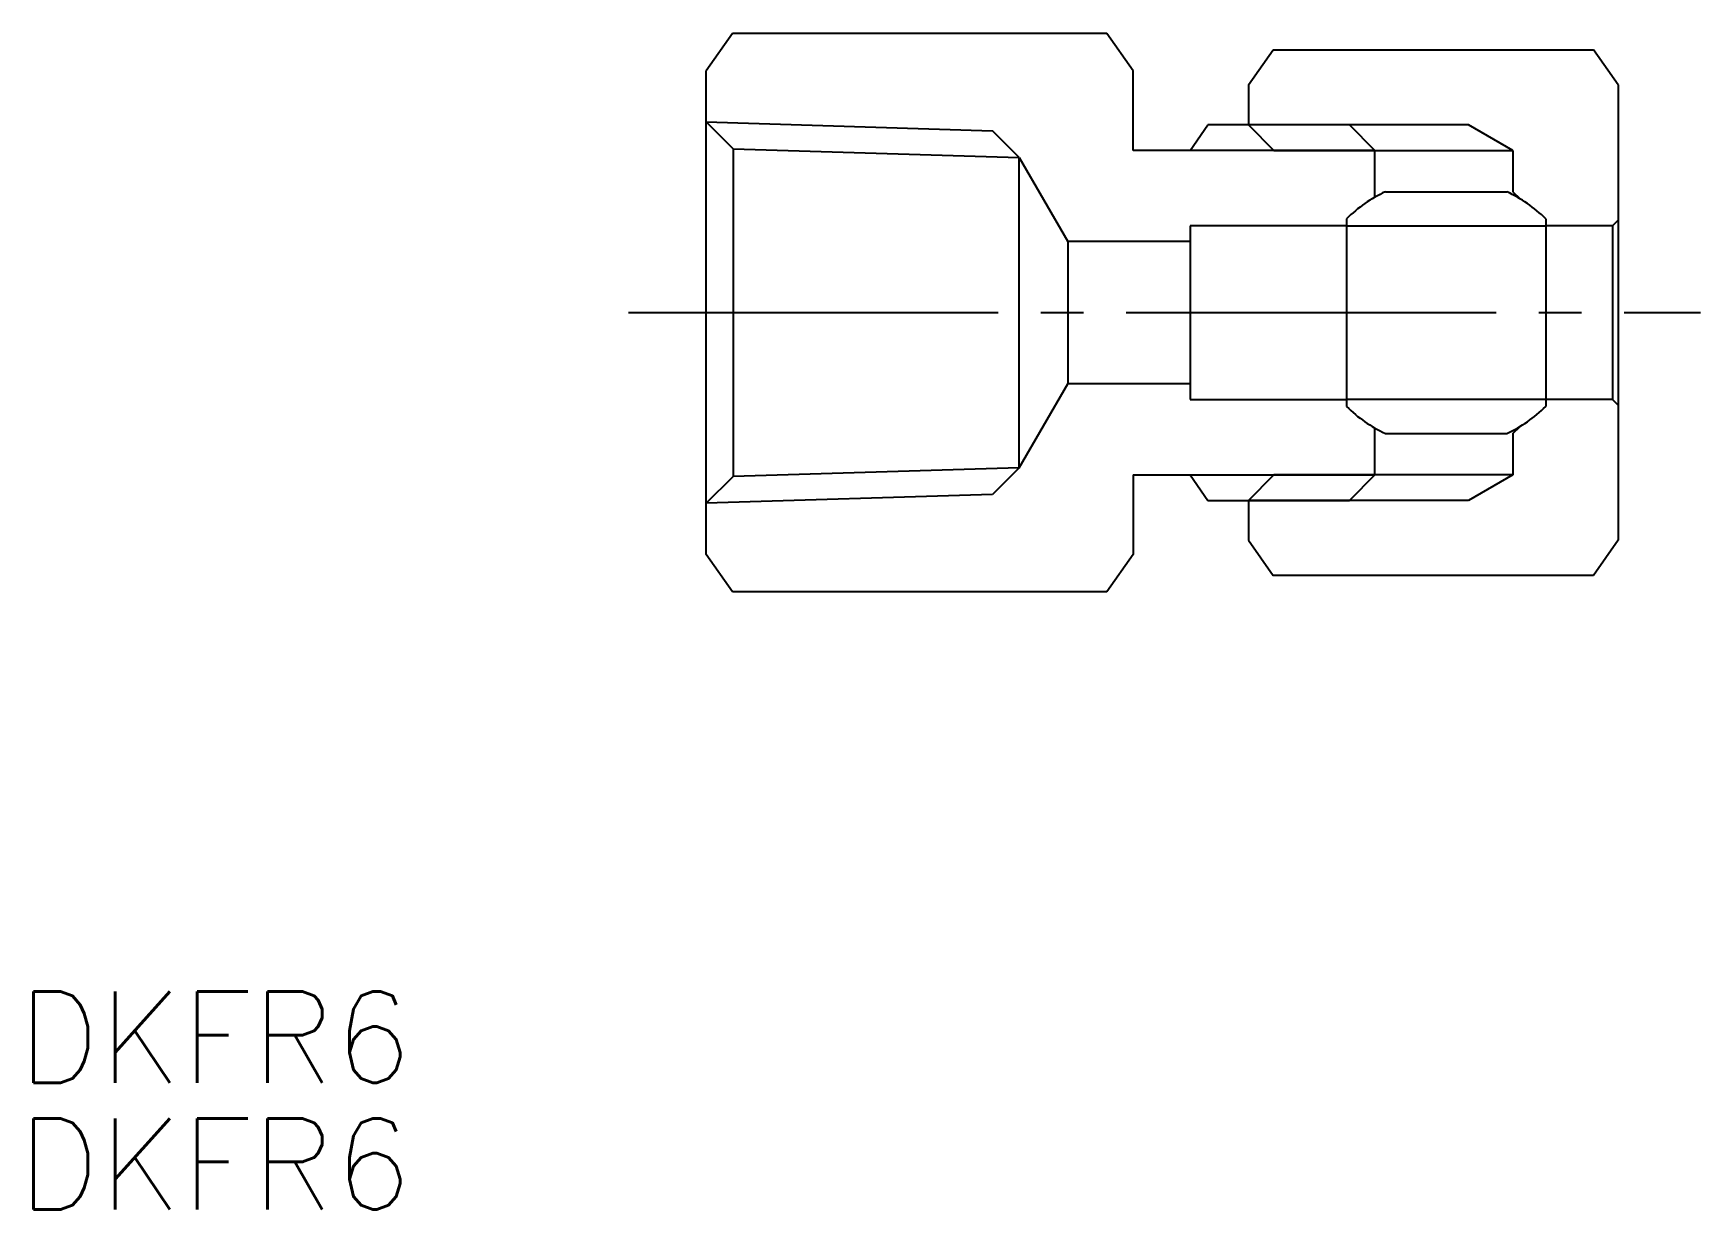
# Model space of a CAD drawing. Extents: x 91 to 149.6, y 143 to 184.3.
import ezdxf

# ---------------------------------------------------------------- set-up
doc = ezdxf.new("R2010")
doc.units = 0
doc.linetypes.add('CENTER', pattern=[17.5, 13, -1.5, 1.5, -1.5])
doc.layers.get('0').update_dxf_attribs({"linetype": 'CONTINUOUS'})
doc.layers.add('CENTER', color=1, linetype='CENTER')
doc.styles.get("Standard").update_dxf_attribs({"font": 'txt.shx', "bigfont": '@extfont2.shx'})

msp = doc.modelspace()

# ---------------------------------------------------------------- linework, layer by layer
at = {"color": 7, "linetype": 'CONTINUOUS'}
for p, q in [((115.56, 184.322), (114.639, 183.007)), ((128.718, 184.322), (115.56, 184.322)), ((129.639, 183.007), (128.718, 184.322)), ((133.689, 182.507), (134.555, 183.744)), ((134.555, 183.744), (145.822, 183.744)), ((146.689, 182.507), (145.822, 183.744)), ((114.639, 166.007), (114.639, 183.007)), ((129.639, 180.207), (129.639, 183.007)), ((133.689, 182.507), (133.689, 181.107)), ((146.689, 182.507), (146.689, 166.507)), ((114.639, 181.207), (124.698, 180.898)), ((114.639, 181.207), (115.58, 180.265)), ((131.639, 180.207), (132.269, 181.107)), ((137.239, 181.107), (132.269, 181.107)), ((141.43, 181.107), (133.689, 181.107)), ((133.689, 181.107), (134.589, 180.207)), ((138.139, 180.207), (137.239, 181.107)), ((142.989, 180.207), (141.43, 181.107)), ((125.639, 179.957), (124.698, 180.898)), ((125.639, 179.957), (127.342, 177.007)), ((138.139, 180.207), (129.639, 180.207)), ((134.589, 180.207), (142.989, 180.207)), ((138.139, 178.566), (138.139, 180.207)), ((142.989, 180.207), (142.989, 178.757)), ((138.503, 178.757), (142.775, 178.757)), ((142.989, 178.757), (143.239, 178.507)), ((131.639, 177.557), (131.639, 171.457)), ((137.139, 177.557), (131.639, 177.557)), ((137.139, 177.807), (137.139, 171.207)), ((137.139, 177.557), (144.139, 177.557)), ((144.139, 177.807), (144.139, 171.207)), ((146.489, 177.557), (144.139, 177.557)), ((146.489, 177.557), (146.689, 177.757)), ((146.489, 177.557), (146.489, 171.457)), ((131.639, 177.007), (127.342, 177.007)), ((127.342, 177.007), (127.342, 172.007)), ((125.639, 169.057), (127.342, 172.007)), ((131.639, 172.007), (127.342, 172.007)), ((131.639, 171.457), (137.139, 171.457)), ((144.139, 171.457), (137.139, 171.457)), ((146.489, 171.457), (144.139, 171.457)), ((146.489, 171.457), (146.689, 171.257)), ((138.139, 168.807), (138.139, 170.447)), ((138.503, 170.257), (142.775, 170.257)), ((142.989, 170.257), (143.239, 170.506)), ((142.989, 170.257), (142.989, 168.807)), ((125.639, 169.057), (124.698, 168.115)), ((129.639, 168.807), (138.139, 168.807)), ((129.639, 168.807), (129.639, 166.007)), ((131.639, 168.807), (132.269, 167.907)), ((133.689, 167.907), (134.589, 168.807)), ((142.989, 168.807), (134.589, 168.807)), ((138.139, 168.807), (137.239, 167.907)), ((142.989, 168.807), (141.43, 167.907)), ((114.639, 167.807), (115.58, 168.748)), ((124.698, 168.115), (114.639, 167.807)), ((132.269, 167.907), (137.239, 167.907)), ((141.43, 167.907), (133.689, 167.907)), ((133.689, 167.907), (133.689, 166.507)), ((133.689, 166.507), (134.555, 165.269)), ((146.689, 166.507), (145.822, 165.269)), ((115.56, 164.692), (114.639, 166.007)), ((129.639, 166.007), (128.718, 164.692)), ((145.822, 165.269), (134.555, 165.269)), ((128.718, 164.692), (115.56, 164.692))]:
    msp.add_line(p, q, dxfattribs=at)
at = {"color": 3, "linetype": 'CONTINUOUS'}
for p, q in [((115.58, 180.265), (115.58, 168.748)), ((115.58, 180.265), (125.639, 179.957)), ((125.639, 169.057), (125.639, 179.957)), ((125.639, 169.057), (115.58, 168.748))]:
    msp.add_line(p, q, dxfattribs=at)
at = {"color": 7, "linetype": 'CONTINUOUS'}
for centre, start, end in [((140.639, 174.236), 115.29192, 134.427), ((140.639, 174.236), 45.573, 64.70808), ((140.639, 174.777), 225.573, 244.70808), ((140.639, 174.777), 295.29192, 314.427)]:
    msp.add_arc(centre, 5, start, end, dxfattribs=at)
at = {"layer": 'CENTER', "color": 1, "linetype": 'CENTER'}
msp.add_line((111.9, 174.507), (149.584, 174.507), dxfattribs=at)

# ---------------------------------------------------------------- texts
at = {"color": 7, "linetype": 'CONTINUOUS'}
for p in [(90.44, 147.443), (90.44, 142.982)]:
    msp.add_text('DKFR6', height=3.2, dxfattribs=at).set_placement(p)

doc.saveas('drawing.dxf')
